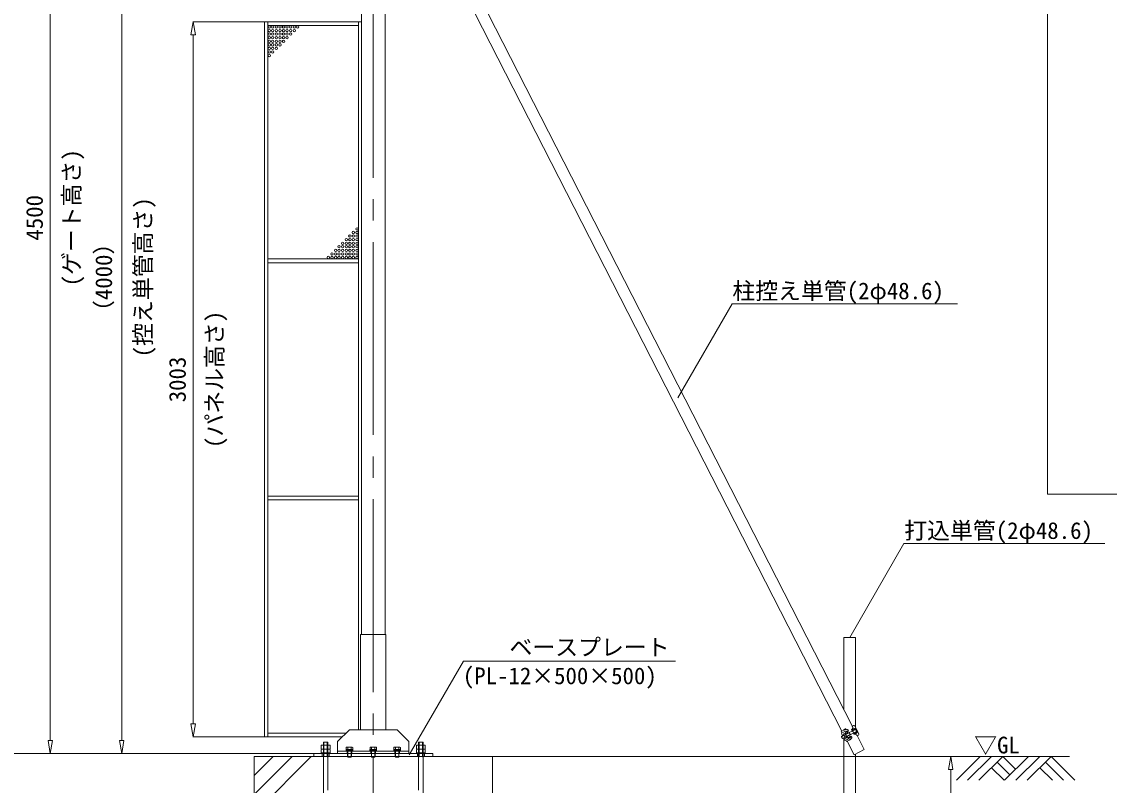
# Model space of a CAD drawing. Units: millimetres, scale not verified. Extents: x -10075 to 10075, y -16938 to 16938.
# Drawn here: x 3099 to 7664, y 6091 to 9298 of the extents above; entities that cross this region are included whole.
import ezdxf
from ezdxf.enums import TextEntityAlignment as Align

# ---------------------------------------------------------------- set-up
doc = ezdxf.new("R2010")
doc.units = ezdxf.units.MM
doc.header["$LTSCALE"] = 90
doc.linetypes.add('CHAIN2', pattern=[12, 9, -1, 1, -1])
doc.linetypes.add('DASHED1', pattern=[1.8, 1.2, -0.6])
for name, color, linetype, lineweight in [('0-2_ACCG-3018', 134, 'Continuous', 18), ('0-5_ﾍﾞｰｽﾗｲﾝ', 134, 'Continuous', 18), ('0-6_ﾎﾞﾙﾄ類', 134, 'Continuous', 18), ('0-A_基礎工事用PCA大', 134, 'Continuous', 18), ('0-B_図面枠', 134, 'Continuous', 18), ('0-C_寸法', 134, 'Continuous', 18), ('0-F_単管', 134, 'Continuous', 18), ('1-0_単管ｸﾗﾝﾌﾟ', 134, 'Continuous', 18), ('1-6_通芯', 134, 'CHAIN2', 18), ('1-9_標準ﾊﾟﾈﾙ', 134, 'Continuous', 18), ('1-A_標準柱', 134, 'Continuous', 18), ('1-B_文字', 134, 'Continuous', 18)]:
    doc.layers.add(name, color=color, linetype=linetype, lineweight=lineweight)
doc.styles.add('ＭＳ ゴシック', font='')
doc.styles.get('ＭＳ ゴシック').set_extended_font_data('MS Gothic')

msp = doc.modelspace()

# ---------------------------------------------------------------- linework, layer by layer
at = {"layer": '0-2_ACCG-3018'}
for centre in [(4138.09, 9275.6), (4153.09, 9275.6), (4168.09, 9275.6), (4183.09, 9275.6), (4198.09, 9275.6), (4213.09, 9275.6), (4228.09, 9275.6), (4243.09, 9275.6), (4258.09, 9275.6), (4138.09, 9260.6), (4138.09, 9245.6), (4138.09, 9230.6), (4153.09, 9260.6), (4153.09, 9245.6), (4153.09, 9230.6), (4168.09, 9260.6), (4168.09, 9245.6), (4168.09, 9230.6), (4183.09, 9260.6), (4183.09, 9245.6), (4183.09, 9230.6), (4198.09, 9260.6), (4198.09, 9245.6), (4198.09, 9230.6), (4213.09, 9260.6), (4213.09, 9245.6), (4213.09, 9230.6), (4228.09, 9260.6), (4228.09, 9245.6), (4243.09, 9260.6), (4138.09, 9215.6), (4138.09, 9200.6), (4138.09, 9185.6), (4138.09, 9170.6), (4153.09, 9215.6), (4153.09, 9200.6), (4153.09, 9185.6), (4153.09, 9170.6), (4168.09, 9215.6), (4168.09, 9200.6), (4168.09, 9185.6), (4183.09, 9215.6), (4183.09, 9200.6), (4198.09, 9215.6), (4138.09, 9155.6), (4476.59, 8397.6), (4491.59, 8412.6), (4491.59, 8397.6), (4506.59, 8427.6), (4506.59, 8412.6), (4506.59, 8397.6), (4431.59, 8352.6), (4446.59, 8367.6), (4446.59, 8352.6), (4461.59, 8382.6), (4461.59, 8367.6), (4461.59, 8352.6), (4476.59, 8382.6), (4476.59, 8367.6), (4476.59, 8352.6), (4491.59, 8382.6), (4491.59, 8367.6), (4491.59, 8352.6), (4506.59, 8382.6), (4506.59, 8367.6), (4506.59, 8352.6), (4386.59, 8307.6), (4401.59, 8322.6), (4401.59, 8307.6), (4416.59, 8337.6), (4416.59, 8322.6), (4416.59, 8307.6), (4431.59, 8337.6), (4431.59, 8322.6), (4431.59, 8307.6), (4446.59, 8337.6), (4446.59, 8322.6), (4446.59, 8307.6), (4461.59, 8337.6), (4461.59, 8322.6), (4461.59, 8307.6), (4476.59, 8337.6), (4476.59, 8322.6), (4476.59, 8307.6), (4491.59, 8337.6), (4491.59, 8322.6), (4491.59, 8307.6), (4506.59, 8337.6), (4506.59, 8322.6), (4506.59, 8307.6)]:
    msp.add_circle(centre, 5, dxfattribs=at)
at = {"layer": '0-5_ﾍﾞｰｽﾗｲﾝ'}
for p, q in [((4324.84, 6224.5), (2673.77, 6224.5)), ((4824.84, 6212.5), (7497.16, 6212.5))]:
    msp.add_line(p, q, dxfattribs=at)
at = {"layer": '0-6_ﾎﾞﾙﾄ類'}
for p, q in [((4365.32, 6244.53), (4365.32, 6259.1)), ((4384.37, 6244.53), (4384.37, 6259.1)), ((4765.31, 6244.53), (4765.31, 6259.1)), ((4784.36, 6244.53), (4784.36, 6259.1)), ((4365.32, 6241.67), (4365.32, 6227.1)), ((4384.37, 6241.67), (4384.37, 6227.1)), ((4463, 6251.5), (4461.17, 6250.45)), ((4461.17, 6250.45), (4461.17, 6241.7)), ((4461.17, 6241.7), (4488.51, 6241.7)), ((4463, 6251.5), (4486.67, 6251.5)), ((4463.6, 6241.5), (4486.09, 6241.5)), ((4466.84, 6212.5), (4466.84, 6234.5)), ((4466.84, 6212.5), (4468.07, 6209.7)), ((4468.01, 6250.45), (4468.01, 6241.7)), ((4468.07, 6209.7), (4468.07, 6234.5)), ((4473.64, 6238.5), (4474.72, 6234.5)), ((4474.96, 6238.5), (4476.03, 6234.5)), ((4481.68, 6250.45), (4481.68, 6241.7)), ((4482.84, 6212.5), (4482.84, 6234.5)), ((4486.67, 6251.5), (4488.51, 6250.45)), ((4488.51, 6250.45), (4488.51, 6241.7)), ((4563, 6251.5), (4561.17, 6250.45)), ((4561.17, 6250.45), (4561.17, 6241.7)), ((4561.17, 6241.7), (4588.51, 6241.7)), ((4563, 6251.5), (4586.67, 6251.5)), ((4563.59, 6241.5), (4586.09, 6241.5)), ((4566.84, 6212.5), (4566.84, 6234.5)), ((4566.84, 6212.5), (4568.07, 6209.7)), ((4568, 6250.45), (4568, 6241.7)), ((4568.07, 6209.7), (4568.07, 6234.5)), ((4573.65, 6238.5), (4574.72, 6234.5)), ((4574.96, 6238.5), (4576.03, 6234.5)), ((4581.68, 6250.45), (4581.68, 6241.7)), ((4582.84, 6212.5), (4582.84, 6234.5)), ((4586.67, 6251.5), (4588.51, 6250.45)), ((4588.51, 6250.45), (4588.51, 6241.7)), ((4663.01, 6251.5), (4661.17, 6250.45)), ((4661.17, 6250.45), (4661.17, 6241.7)), ((4661.17, 6241.7), (4688.51, 6241.7)), ((4663.01, 6251.5), (4686.68, 6251.5)), ((4663.59, 6241.5), (4686.08, 6241.5)), ((4666.84, 6212.5), (4666.84, 6234.5)), ((4666.84, 6212.5), (4668.07, 6209.7)), ((4668, 6250.45), (4668, 6241.7)), ((4668.07, 6209.7), (4668.07, 6234.5)), ((4673.65, 6238.5), (4674.72, 6234.5)), ((4674.96, 6238.5), (4676.03, 6234.5)), ((4681.67, 6250.45), (4681.67, 6241.7)), ((4682.84, 6212.5), (4682.84, 6234.5)), ((4686.68, 6251.5), (4688.51, 6250.45)), ((4688.51, 6250.45), (4688.51, 6241.7)), ((4765.31, 6241.67), (4765.31, 6227.1)), ((4784.36, 6241.67), (4784.36, 6227.1))]:
    msp.add_line(p, q, dxfattribs=at)
for points in [[(4356.36, 6244.53), (4356.36, 6259.1), (4393.31, 6259.1), (4393.31, 6244.53), (4390.84, 6243.1), (4358.84, 6243.1)], [(4756.36, 6244.53), (4756.36, 6259.1), (4793.31, 6259.1), (4793.31, 6244.53), (4790.84, 6243.1), (4758.84, 6243.1)], [(4356.36, 6241.67), (4356.36, 6227.1), (4393.31, 6227.1), (4393.31, 6241.67), (4390.84, 6243.1), (4358.84, 6243.1)], [(4356.84, 6227.1), (4392.84, 6227.1), (4392.84, 6224.5), (4356.84, 6224.5)], [(4488.84, 6241.5), (4488.84, 6238.5), (4460.84, 6238.5), (4460.84, 6241.5)], [(4460.84, 6238.5), (4488.84, 6238.5), (4488.84, 6234.5), (4460.84, 6234.5)], [(4588.84, 6241.5), (4588.84, 6238.5), (4560.84, 6238.5), (4560.84, 6241.5)], [(4560.84, 6238.5), (4588.84, 6238.5), (4588.84, 6234.5), (4560.84, 6234.5)], [(4688.84, 6241.5), (4688.84, 6238.5), (4660.84, 6238.5), (4660.84, 6241.5)], [(4660.84, 6238.5), (4688.84, 6238.5), (4688.84, 6234.5), (4660.84, 6234.5)], [(4756.36, 6241.67), (4756.36, 6227.1), (4793.31, 6227.1), (4793.31, 6241.67), (4790.84, 6243.1), (4758.84, 6243.1)], [(4756.84, 6227.1), (4792.84, 6227.1), (4792.84, 6224.5), (4756.84, 6224.5)]]:
    msp.add_lwpolyline(points, close=True, dxfattribs=at)
for points in [[(4466.84, 6212.5), (4482.84, 6212.5), (4481.61, 6209.7)], [(4468.07, 6209.7), (4481.61, 6209.7), (4481.61, 6234.5)], [(4566.84, 6212.5), (4582.84, 6212.5), (4581.61, 6209.7)], [(4568.07, 6209.7), (4581.61, 6209.7), (4581.61, 6234.5)], [(4666.84, 6212.5), (4682.84, 6212.5), (4681.61, 6209.7)], [(4668.07, 6209.7), (4681.61, 6209.7), (4681.61, 6234.5)]]:
    msp.add_lwpolyline(points, dxfattribs=at)
for centre, radius, start, end in [((4360.84, 6252.28), 8.96, 240.0064, 300.0064), ((4360.84, 6233.92), 8.96, 60.0064, 120.0064), ((4374.84, 6210.65), 32.45, 72.93497, 107.07105), ((4374.84, 6275.56), 32.45, 252.93497, 287.07105), ((4388.84, 6252.27), 8.95, 239.98131, 300.0315), ((4388.84, 6233.93), 8.95, 59.98131, 120.0315), ((4464.59, 6245.45), 6.05, 55.616, 124.384), ((4463.6, 6241.7), 0.198, 180, 270), ((4474.84, 6228.89), 22.62, 72.412, 107.588), ((4485.09, 6245.45), 6.05, 55.616, 124.384), ((4486.09, 6241.7), 0.198, 270, 0), ((4564.59, 6245.45), 6.05, 55.616, 124.384), ((4563.59, 6241.7), 0.198, 180, 270), ((4574.84, 6228.89), 22.62, 72.412, 107.588), ((4585.09, 6245.45), 6.05, 55.616, 124.384), ((4586.09, 6241.7), 0.198, 270, 0), ((4664.59, 6245.45), 6.05, 55.616, 124.384), ((4663.59, 6241.7), 0.198, 180, 270), ((4674.84, 6228.89), 22.62, 72.412, 107.588), ((4685.09, 6245.45), 6.05, 55.616, 124.384), ((4686.08, 6241.7), 0.198, 270, 0), ((4760.84, 6252.28), 8.96, 240.0064, 300.0064), ((4760.84, 6233.92), 8.96, 60.0064, 120.0064), ((4774.84, 6210.65), 32.45, 72.93497, 107.07105), ((4774.84, 6275.56), 32.45, 252.93497, 287.07105), ((4788.84, 6252.27), 8.95, 239.98131, 300.0315), ((4788.84, 6233.93), 8.95, 59.98131, 120.0315)]:
    msp.add_arc(centre, radius, start, end, dxfattribs=at)
at = {"layer": '0-A_基礎工事用PCA大'}
for p, q in [((4074.84, 5972.5), (4314.84, 6212.5)), ((4074.84, 6052.5), (4234.84, 6212.5)), ((4074.84, 6132.5), (4154.84, 6212.5))]:
    msp.add_line(p, q, dxfattribs=at)
at = {"layer": '0-A_基礎工事用PCA大', "linetype": 'DASHED1'}
for p, q in [((4360.15, 6224.5), (4360.15, 6212.5)), ((4389.84, 6224.5), (4389.84, 6212.5)), ((4466.84, 6224.5), (4466.84, 6212.5)), ((4482.84, 6224.5), (4482.84, 6212.5)), ((4666.84, 6224.5), (4666.84, 6212.5)), ((4682.84, 6224.5), (4682.84, 6212.5)), ((4759.84, 6224.5), (4759.84, 6212.5)), ((4789.84, 6224.5), (4789.84, 6212.5))]:
    msp.add_line(p, q, dxfattribs=at)
at = {"layer": '0-A_基礎工事用PCA大'}
for points in [[(4365.32, 5695.55), (4365.32, 6272.5), (4384.37, 6272.5), (4384.37, 6070.5)], [(4365.32, 6210), (4367.82, 6212.5), (4367.82, 6272.5), (4381.87, 6272.5), (4381.87, 6212.5), (4384.37, 6210)], [(4784.36, 5695.55), (4784.36, 6272.5), (4765.31, 6272.5), (4765.31, 6070.5)], [(4784.36, 6210), (4781.86, 6212.5), (4781.86, 6272.5), (4767.81, 6272.5), (4767.81, 6212.5), (4765.31, 6210)]]:
    msp.add_lwpolyline(points, dxfattribs=at)
for points in [[(4074.84, 5212.5), (5074.84, 5212.5), (5074.84, 6212.5), (4074.84, 6212.5)], [(4324.84, 6212.5), (4824.84, 6212.5), (4824.84, 6224.5), (4324.84, 6224.5)]]:
    msp.add_lwpolyline(points, close=True, dxfattribs=at)
at = {"layer": '0-B_図面枠'}
msp.add_lwpolyline([(7405.04, 11498.83), (10024.97, 11498.83), (10024.97, 7314.17), (7405.04, 7314.17)], close=True, dxfattribs=at)
at = {"layer": '0-C_寸法'}
for p, q in [((3218.84, 10669.5), (3218.84, 6279.5)), ((3518.84, 10169.5), (3518.84, 6279.5)), ((3809.67, 9242.1), (3818.84, 9297.1)), ((4117.84, 9297.1), (3817.84, 9297.1)), ((3818.84, 9297.1), (3828.01, 9242.1)), ((3809.67, 9242.1), (3828.01, 9242.1)), ((3818.84, 9242.1), (3818.84, 6349.1)), ((3809.67, 6349.1), (3818.84, 6294.1)), ((3809.67, 6349.1), (3828.01, 6349.1)), ((3818.84, 6294.1), (3828.01, 6349.1)), ((3209.67, 6279.5), (3218.84, 6224.5)), ((3209.67, 6279.5), (3228, 6279.5)), ((3218.84, 6224.5), (3228, 6279.5)), ((3509.68, 6279.5), (3518.84, 6224.5)), ((3509.68, 6279.5), (3528.01, 6279.5)), ((3518.84, 6224.5), (3528.01, 6279.5)), ((4117.84, 6294.1), (3817.84, 6294.1)), ((3516.84, 6224.5), (3217.84, 6224.5)), ((3817.84, 6224.5), (3517.84, 6224.5)), ((6600.14, 6212.5), (7000.14, 6212.5)), ((6989.98, 6157.5), (6999.14, 6212.5)), ((6999.14, 6212.5), (7008.31, 6157.5)), ((6989.98, 6157.5), (7008.31, 6157.5)), ((6999.14, 6157.5), (6999.14, 4767.5))]:
    msp.add_line(p, q, dxfattribs=at)
at = {"layer": '0-F_単管'}
for p, q in [((6542.07, 6318.48), (4565.9, 10187.71)), ((4609.09, 10209.99), (6586.39, 6338.56))]:
    msp.add_line(p, q, dxfattribs=at)
for points in [[(6599.14, 6335.59), (6599.14, 6712.5), (6550.54, 6712.5), (6550.54, 6408.76)], [(6606.03, 6300.1), (6636.14, 6241.15), (6592.86, 6219.05), (6563.78, 6275.99)], [(6550.54, 6290.4), (6550.54, 4712.5), (6599.14, 4712.5), (6599.14, 6222.25)]]:
    msp.add_lwpolyline(points, dxfattribs=at)
at = {"layer": '1-0_単管ｸﾗﾝﾌﾟ'}
for p, q in [((6539.27, 6316.93), (6542.28, 6311.04)), ((6547.9, 6300.27), (6540.43, 6296.46)), ((6549.05, 6299.74), (6541.75, 6296.01)), ((6553.3, 6308.63), (6546.75, 6305.3)), ((6549.33, 6323.18), (6549.89, 6322.08)), ((6556.92, 6304.85), (6551.46, 6302.08)), ((6557.99, 6306.55), (6557.54, 6307.44)), ((6598.66, 6326.21), (6557.84, 6305.35)), ((6566.76, 6311.03), (6557.99, 6306.55)), ((6573.03, 6311.99), (6558.44, 6304.54)), ((6559.28, 6314.93), (6567.73, 6321.31)), ((6576.71, 6304.89), (6562.13, 6297.44)), ((6603.2, 6317.29), (6562.45, 6296.47)), ((6572.22, 6300.35), (6563.45, 6295.87)), ((6564.01, 6316.43), (6566.76, 6311.03)), ((6564.63, 6315.21), (6567.78, 6317.59)), ((6568.16, 6324.1), (6568.94, 6322.6)), ((6571.87, 6312.53), (6573.03, 6311.99)), ((6574.98, 6294.95), (6572.22, 6300.35)), ((6576.42, 6303.62), (6576.67, 6304.87)), ((6597.38, 6330.26), (6582.75, 6323.7)), ((6582.75, 6323.7), (6584.07, 6320.77)), ((6598.69, 6327.34), (6584.07, 6320.77)), ((6590.2, 6342.09), (6585.75, 6339.82)), ((6587.73, 6326.04), (6587.78, 6325.95)), ((6589.23, 6323.09), (6589.93, 6321.74)), ((6590.26, 6308.66), (6604.15, 6316.65)), ((6590.26, 6308.66), (6591.85, 6305.89)), ((6591.85, 6305.89), (6605.75, 6313.88)), ((6593.08, 6328.76), (6593.26, 6328.41)), ((6594.47, 6312.83), (6595.16, 6311.48)), ((6594.71, 6325.56), (6595.27, 6324.47)), ((6613.3, 6307.86), (6596.93, 6339.91)), ((6598.66, 6326.21), (6603.2, 6317.29)), ((6599.82, 6315.56), (6600.38, 6314.48)), ((6599.99, 6326.88), (6604.54, 6317.97)), ((6602.01, 6311.27), (6601.83, 6311.63)), ((6606.67, 6298.86), (6611.12, 6301.12)), ((6540.43, 6296.46), (6540.18, 6294.82)), ((6540.18, 6294.82), (6543.51, 6288.32)), ((6540.43, 6296.46), (6544.98, 6287.56)), ((6544.98, 6287.56), (6543.51, 6288.32)), ((6552.44, 6291.37), (6544.98, 6287.56)), ((6552.68, 6292.61), (6545.39, 6288.88)), ((6555.84, 6287.5), (6562.39, 6290.82)), ((6561.41, 6295.95), (6556.01, 6293.17)), ((6560.88, 6274.62), (6557.88, 6280.51)), ((6563.45, 6295.87), (6563.91, 6294.99)), ((6571, 6292), (6581.12, 6295.11)), ((6574.36, 6296.17), (6578.13, 6297.33)), ((6583.63, 6293.83), (6582.86, 6295.33))]:
    msp.add_line(p, q, dxfattribs=at)
for points in [[(6553.89, 6323.55), (6558.36, 6325.83), (6558.69, 6326.84), (6558.24, 6327.73), (6557.23, 6328.06), (6549.65, 6324.19), (6549.33, 6323.18)], [(6574.81, 6282.59), (6579.95, 6285.2), (6579.51, 6283.86), (6572.39, 6280.23), (6571.4, 6280.27)]]:
    msp.add_lwpolyline(points, dxfattribs=at)
for points in [[(6585.84, 6325.35), (6585.95, 6325.13), (6594.86, 6329.68), (6594.74, 6329.9), (6593.73, 6330.23), (6586.16, 6326.36)], [(6595.69, 6306.07), (6595.23, 6306.96), (6595.56, 6307.97), (6603.13, 6311.84), (6604.14, 6311.51), (6604.59, 6310.62), (6604.26, 6309.61), (6596.69, 6305.74)]]:
    msp.add_lwpolyline(points, close=True, dxfattribs=at)
for centre, radius, start, end in [((6579.68, 6247.19), 80.59, 101.478, 120.09), ((6546.01, 6306.4), 5.57, 133.427, 206.443), ((6547.01, 6307.43), 6.94, 210.433, 268.243), ((6541.84, 6310.81), 0.504, 313.427, 27.055), ((6648.93, 6087.16), 247.99, 109.041, 115.472), ((6538.81, 6302.65), 8.38, 338.593, 18.489), ((6553.56, 6310.19), 8.38, 215.622, 255.518), ((6566.42, 6304.1), 15.09, 187.704, 226.406), ((6557.27, 6310.39), 5.56, 204.621, 266.518), ((6535.44, 6288.12), 28.24, 13.481, 40.643), ((6562.9, 6310.14), 6, 127.038, 206.777), ((6567.22, 6304.45), 10.3, 177.816, 235.692), ((6564.6, 6322.28), 4, 27.055, 107.644), ((6565.79, 6317.33), 2, 127.038, 207.055), ((6566.53, 6322.9), 2, 307.038, 27.055), ((6565.37, 6320.78), 4, 307.038, 27.055), ((6549.49, 6295.29), 28.24, 17.175, 37.59), ((6550.05, 6295.58), 28.24, 19.238, 35.523), ((6574.91, 6333.49), 12.55, 308.712, 30.261), ((6580.22, 6311.17), 10.25, 357.826, 56.284), ((6592.47, 6337.64), 5, 27.055, 117.055), ((6595.18, 6293.77), 12.55, 88.319, 105.398), ((6599.1, 6326.43), 4.2, 27.055, 114.193), ((6595.18, 6293.77), 12.55, 23.849, 79.637), ((6599.1, 6326.43), 0.999, 27.055, 114.193), ((6603.65, 6317.51), 0.999, 299.918, 27.055), ((6603.65, 6317.51), 4.2, 299.918, 27.055), ((6608.85, 6305.58), 5, 297.055, 27.055), ((6557.72, 6286.45), 6.94, 145.868, 203.678), ((6547.56, 6280.57), 10.8, 39.944, 70.43), ((6556.3, 6286.25), 5.57, 207.668, 280.683), ((6566.32, 6290.14), 10.8, 163.681, 194.166), ((6557.44, 6280.27), 0.504, 27.055, 100.683), ((6088.62, 7102.74), 946.72, 299.714, 301.444), ((6567.89, 6292.99), 7.13, 155.444, 202.404), ((6528.07, 6348.24), 80.59, 294.021, 312.632), ((6569.24, 6297.74), 6, 207.334, 287.073), ((6576.76, 6295.86), 2, 207.055, 287.073), ((6579.3, 6293.51), 4, 27.055, 107.073), ((6581.7, 6293.2), 2, 27.055, 107.073), ((6580.07, 6292), 4, 306.466, 27.055)]:
    msp.add_arc(centre, radius, start, end, dxfattribs=at)
at = {"layer": '1-6_通芯'}
msp.add_line((4574.84, 11612.5), (4574.84, 4719.04), dxfattribs=at)
at = {"layer": '1-9_標準ﾊﾟﾈﾙ'}
for points in [[(4118.84, 9297.1), (4132.09, 9297.1), (4132.09, 6294.1), (4118.84, 6294.1)], [(4132.09, 9297.1), (4512.59, 9297.1), (4512.59, 9281.6), (4132.09, 9281.6)], [(4132.09, 8301.6), (4512.59, 8301.6), (4512.59, 8285.6), (4132.09, 8285.6)], [(4132.09, 7305.6), (4512.59, 7305.6), (4512.59, 7289.6), (4132.09, 7289.6)]]:
    msp.add_lwpolyline(points, close=True, dxfattribs=at)
for points in [[(4524.84, 9297.1), (4512.59, 9297.1), (4512.59, 6324.5)], [(4459.94, 6309.6), (4132.09, 6309.6), (4132.09, 6294.1), (4444.44, 6294.1)]]:
    msp.add_lwpolyline(points, dxfattribs=at)
at = {"layer": '1-A_標準柱'}
for p, q in [((4524.84, 10174.5), (4524.84, 6724.5)), ((4624.84, 6724.5), (4624.84, 10072.3)), ((4424.84, 6234.5), (4724.84, 6234.5))]:
    msp.add_line(p, q, dxfattribs=at)
at = {"layer": '1-A_標準柱', "linetype": 'DASHED1'}
for p, q in [((4464.84, 6234.5), (4464.84, 6224.5)), ((4484.84, 6234.5), (4484.84, 6224.5)), ((4564.84, 6234.5), (4564.84, 6224.5)), ((4584.84, 6234.5), (4584.84, 6224.5)), ((4664.84, 6234.5), (4664.84, 6224.5)), ((4684.84, 6234.5), (4684.84, 6224.5))]:
    msp.add_line(p, q, dxfattribs=at)
at = {"layer": '1-A_標準柱'}
for points in [[(4521.64, 6724.5), (4628.04, 6724.5), (4628.04, 6324.5), (4521.64, 6324.5)], [(4474.84, 6324.5), (4674.84, 6324.5), (4724.84, 6274.5), (4724.84, 6224.5), (4424.84, 6224.5), (4424.84, 6274.5)]]:
    msp.add_lwpolyline(points, close=True, dxfattribs=at)
at = {"layer": '1-B_文字'}
for p, q in [((6081.15, 8113.11), (7027.37, 8113.11)), ((6802.77, 7106.65), (7645.04, 7106.65)), ((4953.64, 6612.66), (5842.86, 6612.66)), ((7122.73, 6212.5), (7022.5, 6112.27)), ((7169.98, 6212.5), (7069.75, 6112.27)), ((7217.24, 6212.5), (7117, 6112.27)), ((7217.24, 6212.5), (7271.23, 6158.5)), ((7325.23, 6212.5), (7225, 6112.27)), ((7372.48, 6212.5), (7272.25, 6112.27)), ((7419.74, 6212.5), (7319.5, 6112.27)), ((7419.74, 6212.5), (7519.97, 6112.27)), ((7169.98, 6165.25), (7222.97, 6112.27)), ((7193.61, 6188.88), (7247.61, 6134.88)), ((7372.48, 6165.25), (7425.47, 6112.27)), ((7396.11, 6188.88), (7472.72, 6112.27))]:
    msp.add_line(p, q, dxfattribs=at)
for points in [[(5853.22, 7718.96), (6080.79, 8113.11), (6081.15, 8113.11)], [(6574.84, 6712.5), (6802.41, 7106.65), (6802.77, 7106.65)], [(4725.71, 6218.5), (4953.28, 6612.66), (4953.64, 6612.66)]]:
    msp.add_lwpolyline(points, dxfattribs=at)

# ---------------------------------------------------------------- texts
at = {"layer": '0-C_寸法', "style": 'ＭＳ ゴシック'}
for s, p in [('(ゲート高さ)', (3364.44, 8186.5)), ('4500', (3208.94, 8378.5)), ('(控え単管高さ)', (3664.44, 7888.5)), ('（4000）', (3499.56, 8032.5)), ('(パネル高さ)', (3964.44, 7507.6)), ('3003', (3808.93, 7699.6))]:
    msp.add_text(s, height=70.38, rotation=90, dxfattribs=at).set_placement(p, align=Align.BOTTOM_LEFT)
at = {"layer": '1-B_文字', "style": 'ＭＳ ゴシック'}
for s, p in [('柱控え単管(2φ48.6)\u3000', (6082.15, 8111.15)), ('打込単管(2φ48.6)', (6803.77, 7104.69)), ('\u3000\u3000ベースプレート\u3000\u3000', (4954.63, 6614.95)), ('(PL-12×500×500)', (4950.93, 6494.58)), ('▽GL', (7097.22, 6203.9))]:
    msp.add_text(s, height=70.38, dxfattribs=at).set_placement(p, align=Align.BOTTOM_LEFT)

doc.saveas('drawing.dxf')
